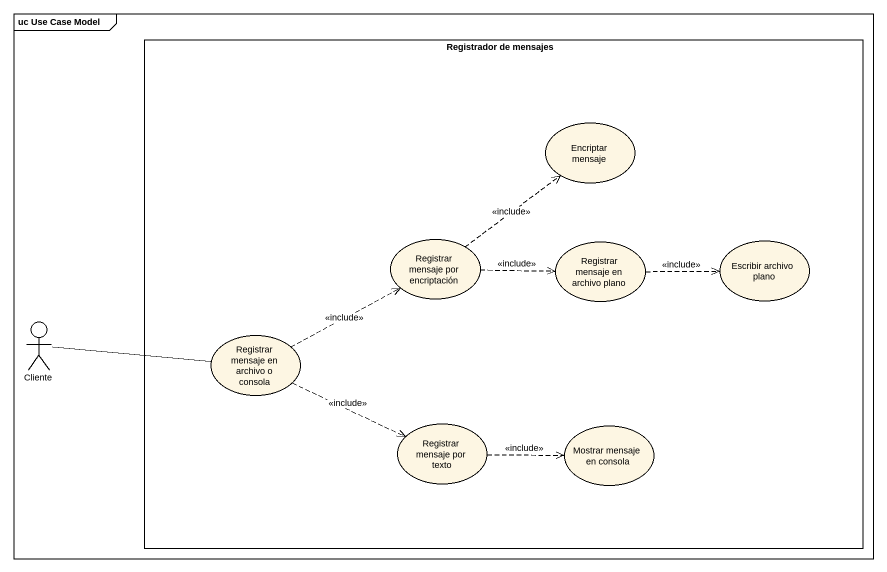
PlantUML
@startuml
mainframe uc Use Case Model
rectangle "Registrador de mensajes" as Registrador_de_mensajes {
  usecase "Encriptar mensaje" as Encriptar_mensaje
  usecase "Registrar mensaje por encriptación" as Registrar_mensaje_por
  usecase "Registrar mensaje en archivo plano" as Registrar_mensaje_en
  usecase "Escribir archivo plano" as Escribir_archivo_plano
  usecase "Registrar mensaje en archivo o consola" as Registrar_mensaje_en_2
  usecase "Registrar mensaje por texto" as Registrar_mensaje_por_texto
  usecase "Mostrar mensaje en consola" as Mostrar_mensaje_en_consola
}
actor Cliente
Registrar_mensaje_por .up.> Encriptar_mensaje : <<include>>
Registrar_mensaje_por .right.> Registrar_mensaje_en : <<include>>
Registrar_mensaje_en .right.> Escribir_archivo_plano : <<include>>
Cliente -right- Registrar_mensaje_en_2
Registrar_mensaje_en_2 .right.> Registrar_mensaje_por : <<include>>
Registrar_mensaje_en_2 .right.> Registrar_mensaje_por_texto : <<include>>
Registrar_mensaje_por_texto .right.> Mostrar_mensaje_en_consola : <<include>>
@enduml
